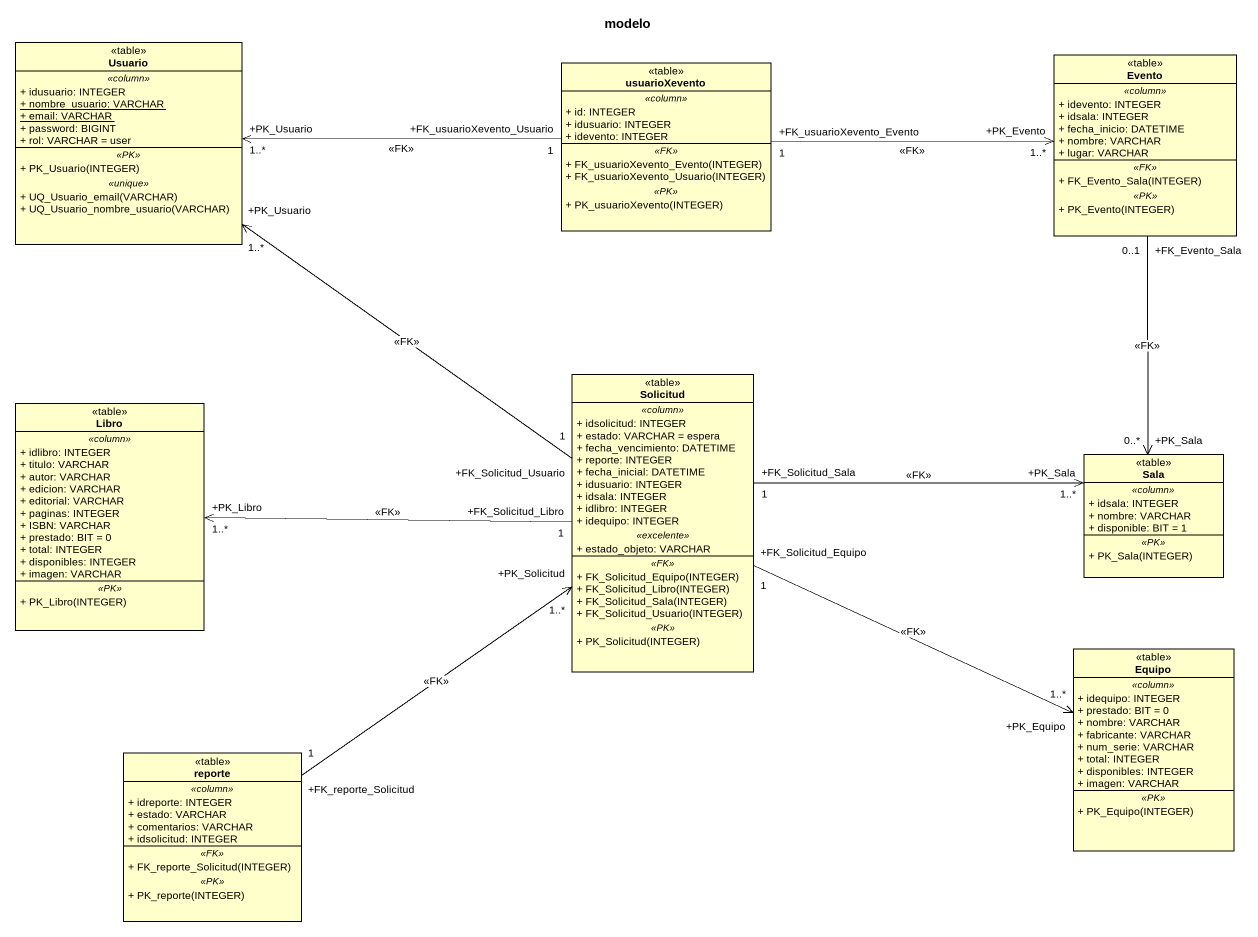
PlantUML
@startuml
title modelo
hide circle
hide empty members
skinparam classAttributeIconSize 0
class Usuario <<table>> {
  .. <<column>> ..
  + idusuario: INTEGER
  {static} + nombre_usuario: VARCHAR
  {static} + email: VARCHAR
  + password: BIGINT
  + rol: VARCHAR = user
  .. <<PK>> ..
  + PK_Usuario(INTEGER)
  .. <<unique>> ..
  + UQ_Usuario_email(VARCHAR)
  + UQ_Usuario_nombre_usuario(VARCHAR)
}
class usuarioXevento <<table>> {
  .. <<column>> ..
  + id: INTEGER
  + idusuario: INTEGER
  + idevento: INTEGER
  .. <<FK>> ..
  + FK_usuarioXevento_Evento(INTEGER)
  + FK_usuarioXevento_Usuario(INTEGER)
  .. <<PK>> ..
  + PK_usuarioXevento(INTEGER)
}
class Evento <<table>> {
  .. <<column>> ..
  + idevento: INTEGER
  + idsala: INTEGER
  + fecha_inicio: DATETIME
  + nombre: VARCHAR
  + lugar: VARCHAR
  .. <<FK>> ..
  + FK_Evento_Sala(INTEGER)
  .. <<PK>> ..
  + PK_Evento(INTEGER)
}
class Solicitud <<table>> {
  .. <<column>> ..
  + idsolicitud: INTEGER
  + estado: VARCHAR = espera
  + fecha_vencimiento: DATETIME
  + reporte: INTEGER
  + fecha_inicial: DATETIME
  + idusuario: INTEGER
  + idsala: INTEGER
  + idlibro: INTEGER
  + idequipo: INTEGER
  .. <<excelente>> ..
  + estado_objeto: VARCHAR
  .. <<FK>> ..
  + FK_Solicitud_Equipo(INTEGER)
  + FK_Solicitud_Libro(INTEGER)
  + FK_Solicitud_Sala(INTEGER)
  + FK_Solicitud_Usuario(INTEGER)
  .. <<PK>> ..
  + PK_Solicitud(INTEGER)
}
class Libro <<table>> {
  .. <<column>> ..
  + idlibro: INTEGER
  + titulo: VARCHAR
  + autor: VARCHAR
  + edicion: VARCHAR
  + editorial: VARCHAR
  + paginas: INTEGER
  + ISBN: VARCHAR
  + prestado: BIT = 0
  + total: INTEGER
  + disponibles: INTEGER
  + imagen: VARCHAR
  .. <<PK>> ..
  + PK_Libro(INTEGER)
}
class Sala <<table>> {
  .. <<column>> ..
  + idsala: INTEGER
  + nombre: VARCHAR
  + disponible: BIT = 1
  .. <<PK>> ..
  + PK_Sala(INTEGER)
}
class Equipo <<table>> {
  .. <<column>> ..
  + idequipo: INTEGER
  + prestado: BIT = 0
  + nombre: VARCHAR
  + fabricante: VARCHAR
  + num_serie: VARCHAR
  + total: INTEGER
  + disponibles: INTEGER
  + imagen: VARCHAR
  .. <<PK>> ..
  + PK_Equipo(INTEGER)
}
class reporte <<table>> {
  .. <<column>> ..
  + idreporte: INTEGER
  + estado: VARCHAR
  + comentarios: VARCHAR
  + idsolicitud: INTEGER
  .. <<FK>> ..
  + FK_reporte_Solicitud(INTEGER)
  .. <<PK>> ..
  + PK_reporte(INTEGER)
}
usuarioXevento "+FK_usuarioXevento_Usuario\n1" -left-> "+PK_Usuario\n1..*" Usuario : <<FK>>
usuarioXevento "+FK_usuarioXevento_Evento\n1" -right-> "+PK_Evento\n1..*" Evento : <<FK>>
Evento "+FK_Evento_Sala\n0..1" --> "+PK_Sala\n0..*" Sala : <<FK>>
Solicitud "+FK_Solicitud_Usuario\n1" -up-> "+PK_Usuario\n1..*" Usuario : <<FK>>
Solicitud "+FK_Solicitud_Libro\n1" -left-> "+PK_Libro\n1..*" Libro : <<FK>>
Solicitud "+FK_Solicitud_Sala\n1" -right-> "+PK_Sala\n1..*" Sala : <<FK>>
Solicitud "+FK_Solicitud_Equipo\n1" -right-> "+PK_Equipo\n1..*" Equipo : <<FK>>
reporte "+FK_reporte_Solicitud\n1" -up-> "+PK_Solicitud\n1..*" Solicitud : <<FK>>
@enduml
